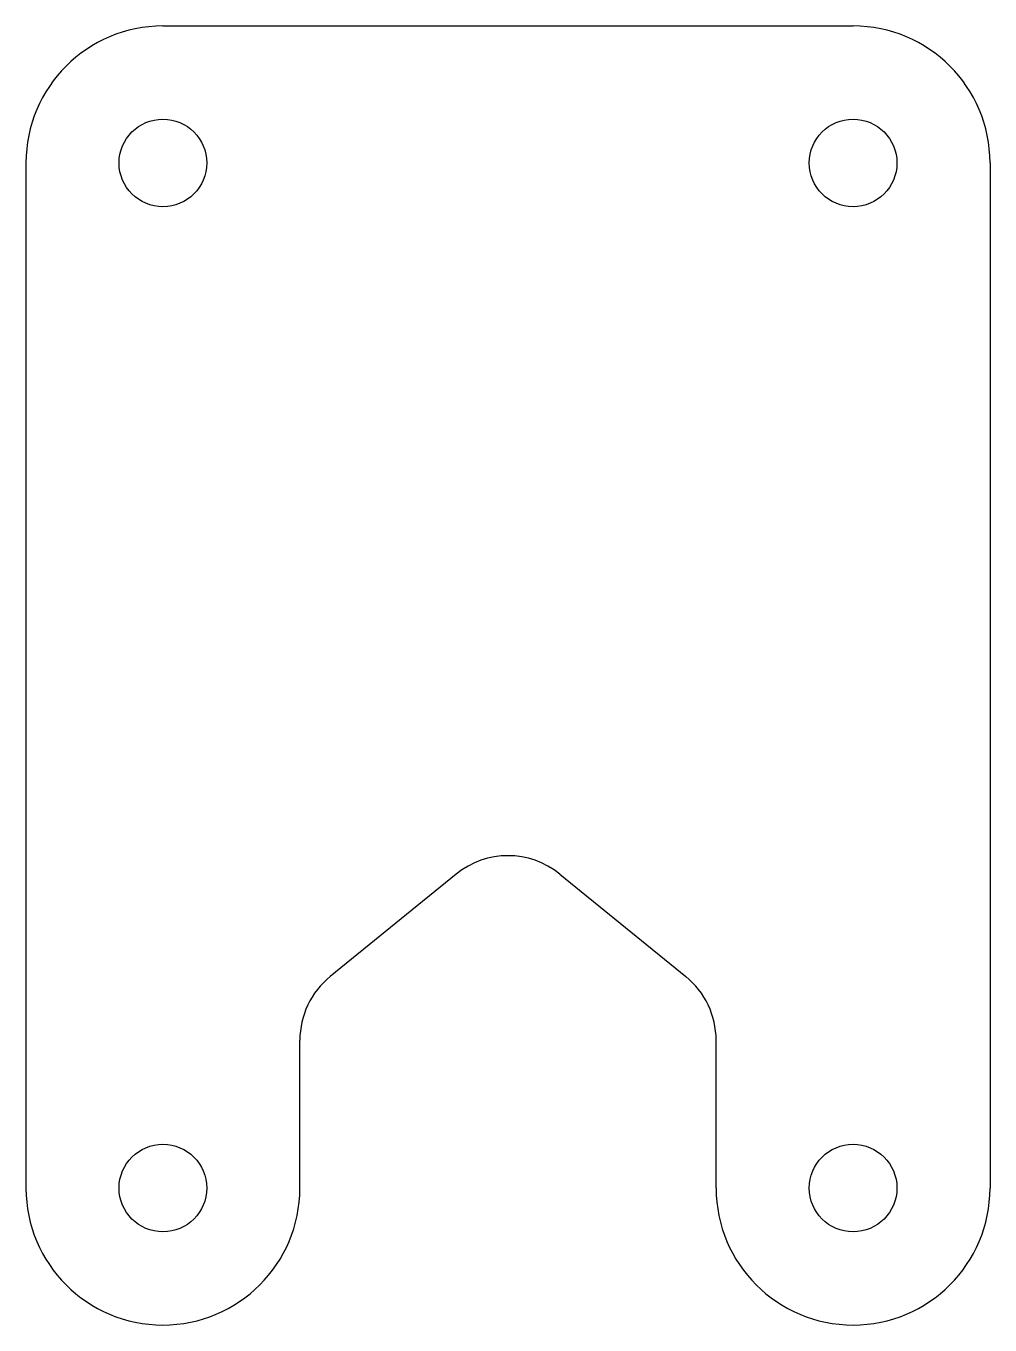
# Model space of a CAD drawing. Header units: millimetres. Extents: x -17.6 to 17.6, y -68.7 to -21.3.
import ezdxf

# ---------------------------------------------------------------- set-up
doc = ezdxf.new("R2010")
doc.units = ezdxf.units.MM
doc.header["$MEASUREMENT"] = 0
doc.layers.add('GoPro Mount Base', color=7, linetype='Continuous')

msp = doc.modelspace()

# ---------------------------------------------------------------- linework, layer by layer
at = {"layer": 'GoPro Mount Base'}
for p, q in [((-12.6, -21.322), (12.6, -21.322)), ((-17.6, -26.322), (-17.6, -63.746)), ((17.6, -26.322), (17.6, -63.746)), ((-1.892, -52.284), (-6.492, -56.023)), ((1.892, -52.284), (6.492, -56.023)), ((-7.6, -63.746), (-7.6, -58.351)), ((7.6, -63.746), (7.6, -58.351))]:
    msp.add_line(p, q, dxfattribs=at)
for centre in [(-12.6, -26.322), (12.6, -26.322), (-12.6, -63.746), (12.6, -63.746)]:
    msp.add_circle(centre, 1.6, dxfattribs=at)
for centre, radius, start, end in [((-12.6, -26.322), 5, 90, 180), ((12.6, -26.322), 5, 0, 90), ((0, -54.612), 3, 50.8962, 129.1038), ((-4.6, -58.351), 3, 129.1038, 180), ((4.6, -58.351), 3, 0, 50.8962), ((-12.6, -63.746), 5, 180, 0), ((12.6, -63.746), 5, 180, 360)]:
    msp.add_arc(centre, radius, start, end, dxfattribs=at)

doc.saveas('drawing.dxf')
